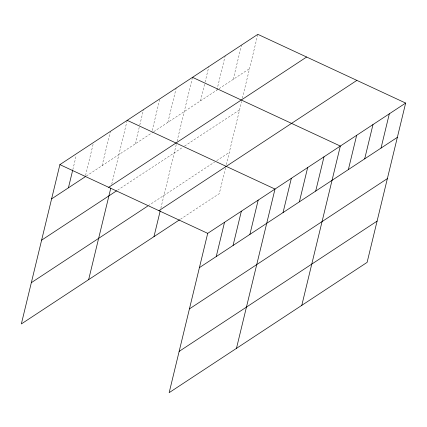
<?xml version="1.0" encoding="UTF-8"?>
<svg xmlns="http://www.w3.org/2000/svg" width="427" height="427" viewBox="0 0 427 427"><rect width="100%" height="100%" fill="white"/><g stroke="black" fill="none" stroke-linecap="round" stroke-linejoin="round"><path stroke-width="0.32" stroke-dasharray="2.13 1.6" d="M72.803 169.722L76.246 155.492M85.56 175.46L93.23 143.771M102.074 165.681L110.369 131.404M111.725 184.261L127.193 120.329M135.231 143.856L139.613 125.746M139.768 125.1L143.525 109.579M152.188 130.518L159.853 98.834M167.891 122.357L176.186 88.085M160.835 208.275L176.426 143.84M177.05 141.262L192.358 77.981M200.551 100.857L204.933 82.753M205.093 82.107L208.846 66.585M216.884 90.108L225.178 55.836M233.217 79.363L241.506 45.086M225.536 167.854L219.297 193.644L180.103 219.441M226.315 164.635L241.591 101.493M242.371 98.269L257.839 34.336M86.334 176.041L153.197 132.034M153.741 131.671L218.517 89.035M219.062 88.677L249.544 68.614M117.628 190.132L182.409 147.496M184.581 146.061L239.563 109.872M148.169 205.771L214.584 162.057M216.761 160.627L229.278 152.386"/><path stroke-width="0.64" d="M405.65 103.067L207.703 233.355L169.161 392.664L367.108 262.37L405.65 103.067L257.839 34.336L59.892 164.63L21.35 323.933L179.559 219.798M68.421 187.827L72.649 170.368M88.651 279.637L110.79 188.126M153.976 236.638L160.216 210.853M216.238 256.558L224.527 222.28M233.062 245.482L241.351 211.205M249.886 234.407L258.18 200.13M236.467 348.363L275.004 189.06L127.193 120.329M283.042 212.582L291.337 178.31M299.375 201.832L307.664 167.56M315.702 191.082L323.997 156.81M301.788 305.369L340.33 146.061L192.513 77.335M348.368 169.588L356.657 135.311M364.695 158.839L372.99 124.561M381.028 148.089L389.317 113.817M51.598 198.902L85.251 176.751M108.666 187.309L306.618 57.021M41.616 240.161L116.539 190.848M31.331 282.674L147.625 206.129M158.924 210.676L356.871 80.388M199.409 267.628L397.361 137.339M189.428 308.892L387.374 178.598M179.143 351.4L377.094 221.111M59.892 164.63L207.703 233.355"/></g></svg>
